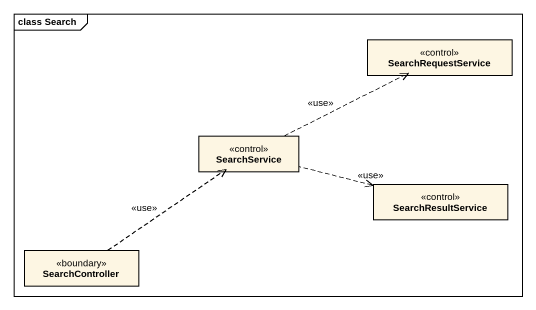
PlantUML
@startuml
mainframe class Search
hide circle
hide empty members
class SearchRequestService <<control>>
class SearchService <<control>>
class SearchResultService <<control>>
class SearchController <<boundary>>
SearchService .right.> SearchRequestService : <<use>>
SearchService .right.> SearchResultService : <<use>>
SearchController .up.> SearchService : <<use>>
@enduml
